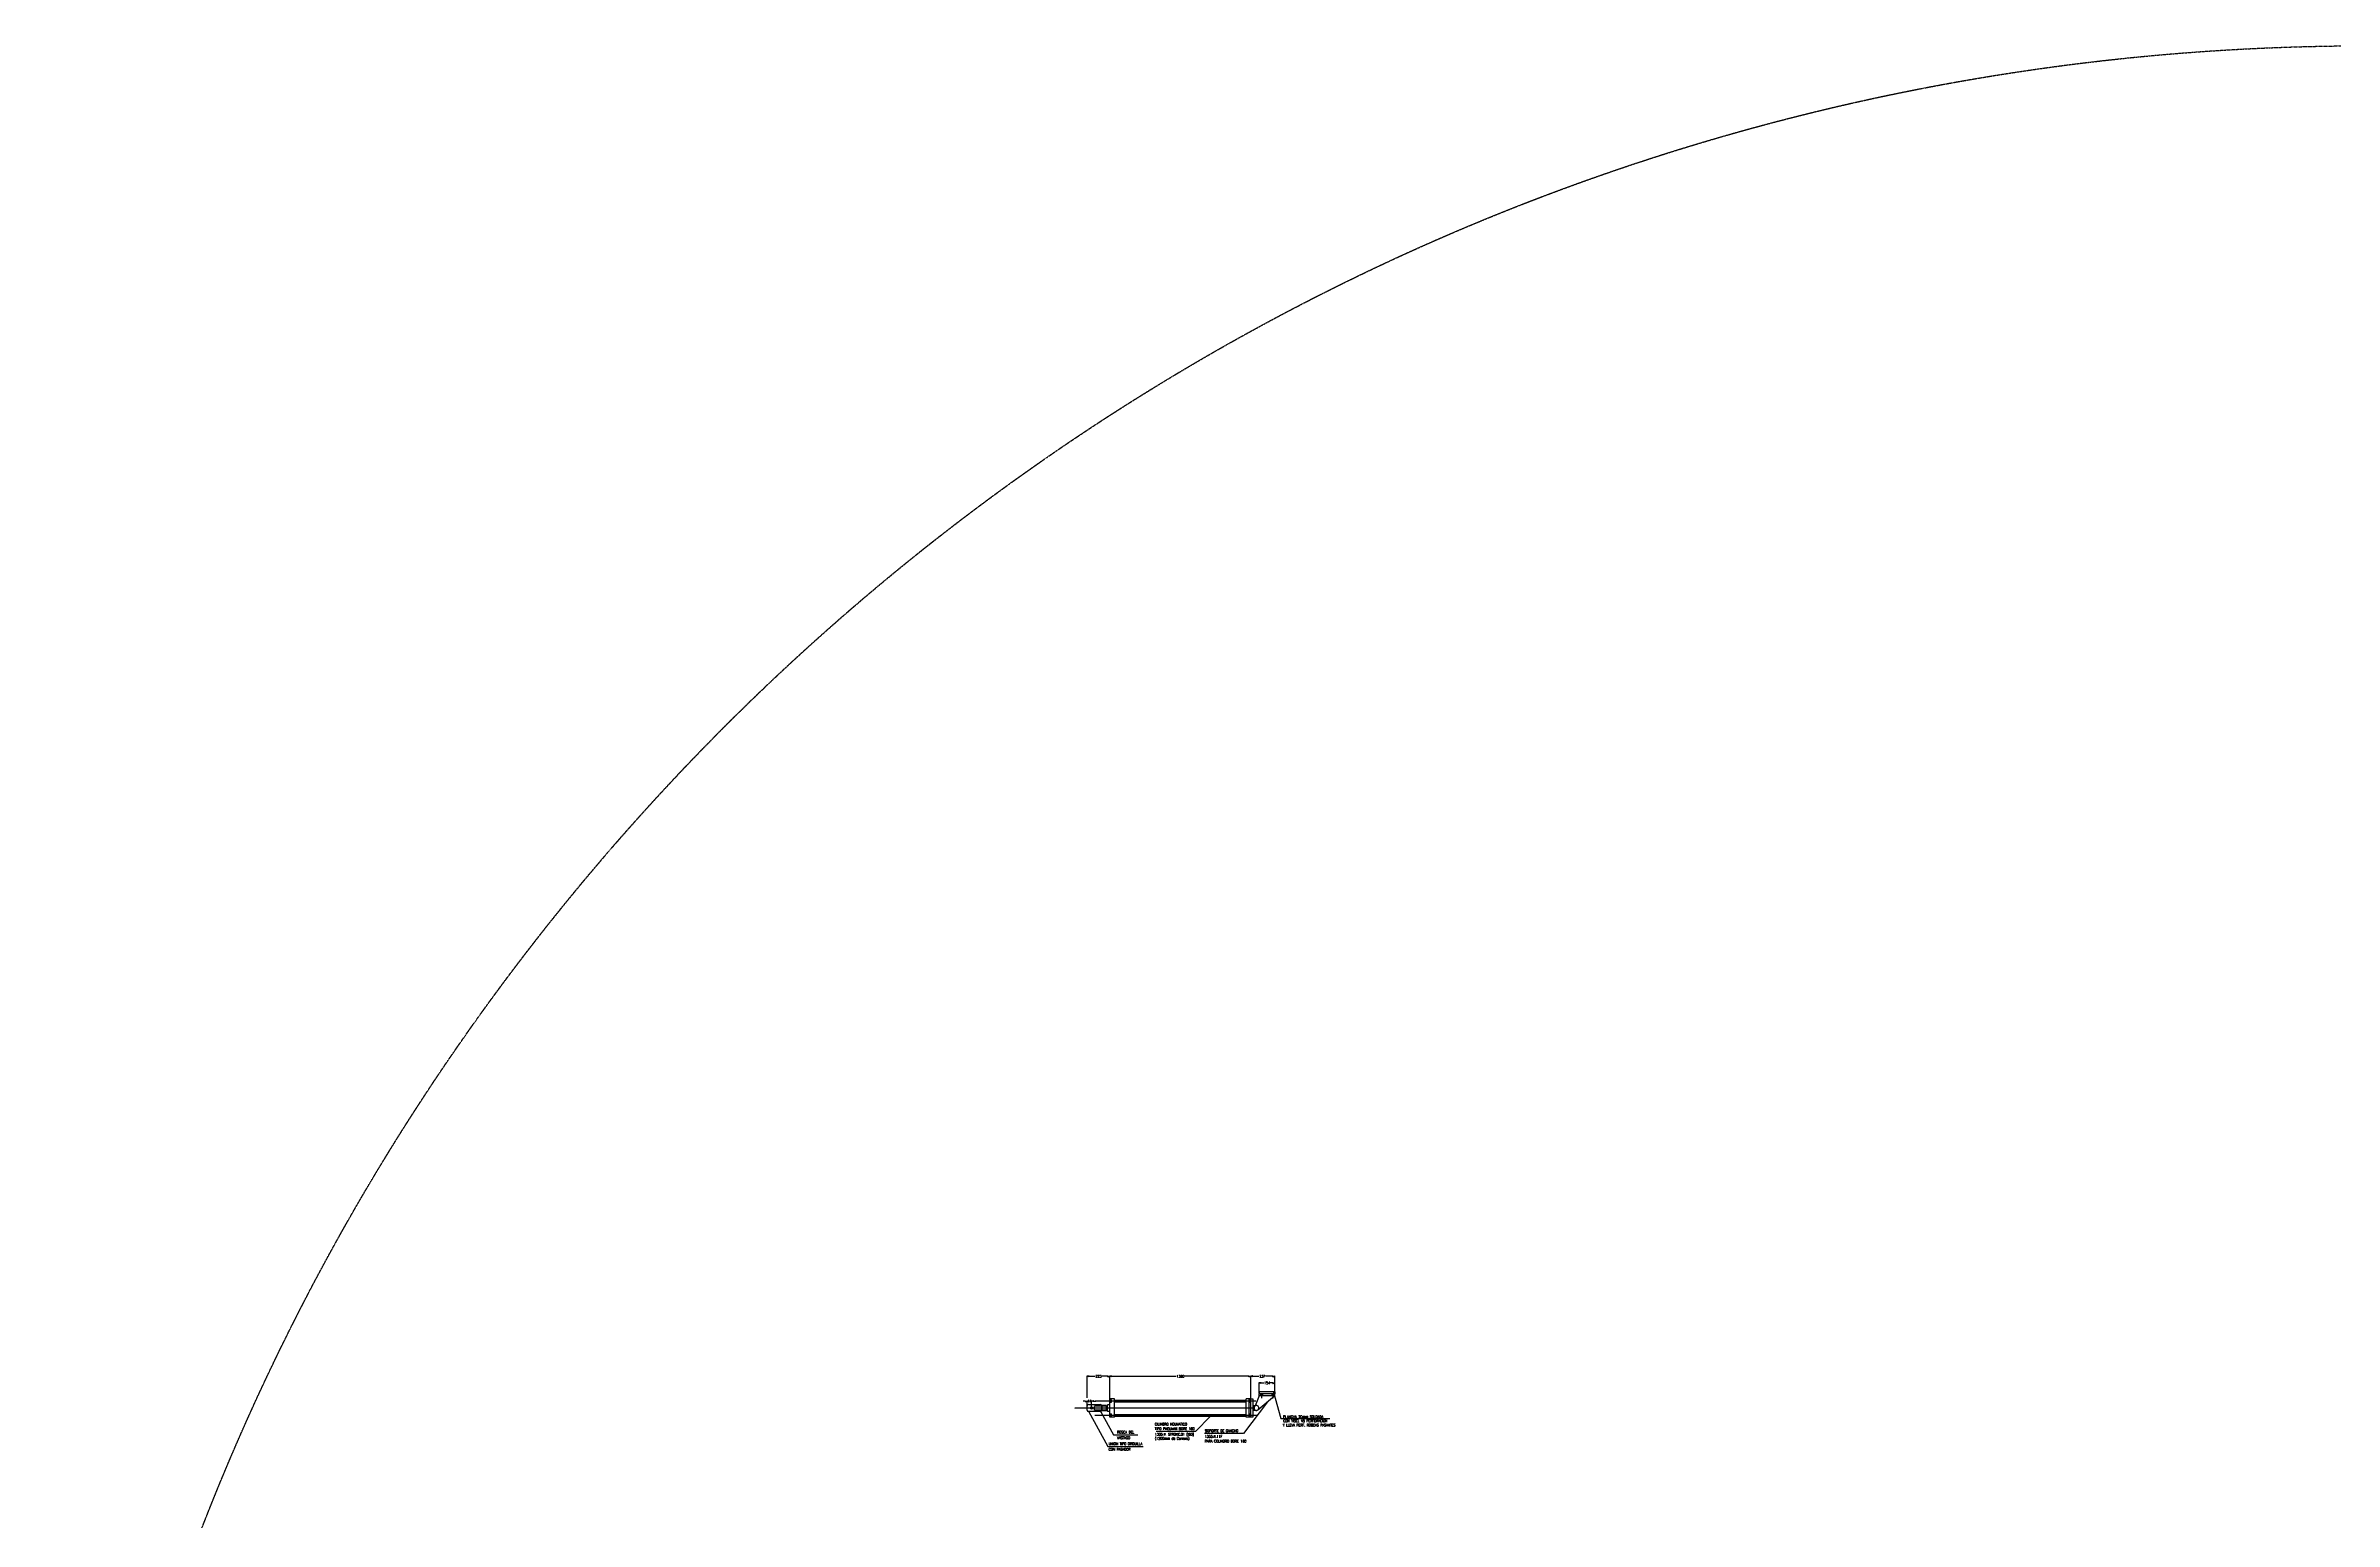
# Model space of a CAD drawing. Extents: x -326402 to 5111156, y -86404 to 1223589.
# Drawn here: x 19070 to 41489, y -43032 to -28575 of the extents above; entities that cross this region are included whole.
import ezdxf
from ezdxf.enums import TextEntityAlignment as Align

# ---------------------------------------------------------------- set-up
doc = ezdxf.new("R2010")
doc.units = 0
doc.header["$LTSCALE"] = 0.5
doc.header["$MEASUREMENT"] = 0
doc.header["$PDMODE"] = 1
for name, pattern in [('ACAD_ISO04W100', [30, 24, -3, 0, -3]), ('CENTER', [2, 1.25, -0.25, 0.25, -0.25]), ('HIDDEN', [9.525, 6.35, -3.175])]:
    doc.linetypes.add(name, pattern=pattern)
for name, color, linetype in [('BCO', 4, 'Continuous'), ('DIM', 1, 'Continuous'), ('TEXTO BRASS', 3, 'Continuous')]:
    doc.layers.add(name, color=color, linetype=linetype)
doc.styles.add('ROMANS', font='ROMANS.shx', dxfattribs={"width": 0.85})
doc.dimstyles.new('dimescala 10', dxfattribs={"dimscale": 0, "dimtxt": 25, "dimasz": 20, "dimexe": 5, "dimexo": 5, "dimgap": 5, "dimtad": 0, "dimtih": 1, "dimtoh": 1, "dimdec": 0, "dimlfac": -1, "dimzin": 4, "dimdsep": 46, "dimtxsty": 'ROMANS', "dimblk": 'PRCLFILL', "dimcen": 0, "dimclrd": 1, "dimclre": 1, "dimclrt": 1, "dimadec": 4, "dimazin": 3, "dimtfac": 1, "dimtdec": 0, "dimtofl": 0, "dimtmove": 0, "dimatfit": 3, "dimldrblk": 'PRCLFILL', "dimfxl": 0, "dimtolj": 1, "dimtzin": 4, "dimarcsym": 0})

# ---------------------------------------------------------------- blocks, each defined once
blk = doc.blocks.new('PRCLFILL')
at = {"ltscale": 20}
for p, q in [((-1, 0.2), (0, 0)), ((-1, -0.2), (-1, 0.2)), ((0, 0), (-1, -0.2))]:
    blk.add_line(p, q, dxfattribs=at)
at = {"color": 0, "ltscale": 20}
for p, q in [((-1, 0.1), (-0.6, 0.1)), ((-1, 0.1), (-0.9, 0.1)), ((-1, 0), (-0.3, 0)), ((-1, 0), (0, 0)), ((-1, -0.1), (-0.6, -0.1)), ((-1, -0.1), (-0.3, -0.1)), ((-1, -0.2), (-0.9, -0.2))]:
    blk.add_line(p, q, dxfattribs=at)
blk = doc.blocks.new('*D47')
at = {"layer": 'BCO', "color": 1, "linetype": 'Continuous', "lineweight": -2}
for p, q in [((29495, -41828), (29495, -41607)), ((29515, -41612), (30144, -41612)), ((30855, -41612), (30226, -41612)), ((30875, -41828), (30875, -41607))]:
    blk.add_line(p, q, dxfattribs=at)
at = {"layer": 'Defpoints', "color": 0, "linetype": 'Continuous'}
for p in [(29495, -41612), (29495, -41833), (30875, -41833)]:
    blk.add_point(p, dxfattribs=at)
at = {"layer": 'BCO', "color": 1, "linetype": 'Continuous', "lineweight": -2, "xscale": 20, "yscale": 20, "zscale": 20, "rotation": 180}
blk.add_blockref('PRCLFILL', (29495, -41612), dxfattribs=at)
at = {"layer": 'BCO', "color": 1, "linetype": 'Continuous', "lineweight": -2, "xscale": 20, "yscale": 20, "zscale": 20}
blk.add_blockref('PRCLFILL', (30875, -41612), dxfattribs=at)
at = {"layer": 'BCO', "color": 1, "linetype": 'Continuous', "insert": (30185, -41612), "char_height": 25, "attachment_point": 5, "style": 'ROMANS'}
blk.add_mtext('\\A1;1380', dxfattribs=at)
blk = doc.blocks.new('*D48')
at = {"layer": 'BCO', "color": 1, "linetype": 'Continuous', "lineweight": -2}
for p, q in [((30875, -41782), (30875, -41607)), ((30895, -41612), (30955, -41612)), ((31092, -41612), (31020, -41612)), ((31112, -41778), (31112, -41607))]:
    blk.add_line(p, q, dxfattribs=at)
at = {"layer": 'Defpoints', "color": 0, "linetype": 'Continuous'}
for p in [(31112, -41612), (30875, -41787), (31112, -41783)]:
    blk.add_point(p, dxfattribs=at)
at = {"layer": 'BCO', "color": 1, "linetype": 'Continuous', "lineweight": -2, "xscale": 20, "yscale": 20, "zscale": 20, "rotation": 180}
blk.add_blockref('PRCLFILL', (30875, -41612), dxfattribs=at)
at = {"layer": 'BCO', "color": 1, "linetype": 'Continuous', "lineweight": -2, "xscale": 20, "yscale": 20, "zscale": 20}
blk.add_blockref('PRCLFILL', (31112, -41612), dxfattribs=at)
at = {"layer": 'BCO', "color": 1, "linetype": 'Continuous', "insert": (30988, -41612), "char_height": 25, "attachment_point": 5, "style": 'ROMANS'}
blk.add_mtext('\\A1;237', dxfattribs=at)
blk = doc.blocks.new('*D49')
at = {"layer": 'BCO', "color": 1, "linetype": 'Continuous', "lineweight": -2}
for p, q in [((29252, -41856), (29232, -41856)), ((29272, -41918), (29272, -41851)), ((29316, -41918), (29316, -41851)), ((29336, -41856), (29356, -41856))]:
    blk.add_line(p, q, dxfattribs=at)
at = {"layer": 'Defpoints', "color": 0, "linetype": 'Continuous'}
for p in [(29272, -41856), (29272, -41923), (29316, -41923)]:
    blk.add_point(p, dxfattribs=at)
at = {"layer": 'BCO', "color": 1, "linetype": 'Continuous', "lineweight": -2, "xscale": 20, "yscale": 20, "zscale": 20}
blk.add_blockref('PRCLFILL', (29272, -41856), dxfattribs=at)
at = {"layer": 'BCO', "color": 1, "linetype": 'Continuous', "lineweight": -2, "xscale": 20, "yscale": 20, "zscale": 20, "rotation": 180}
blk.add_blockref('PRCLFILL', (29316, -41856), dxfattribs=at)
at = {"layer": 'BCO', "color": 1, "linetype": 'Continuous', "insert": (29294, -41856), "char_height": 25, "attachment_point": 5, "style": 'ROMANS'}
blk.add_mtext('\\A1;44', dxfattribs=at)
blk = doc.blocks.new('*D57')
at = {"layer": 'BCO', "color": 1, "linetype": 'Continuous', "lineweight": -2}
for p, q in [((29272, -41823), (29272, -41607)), ((29292, -41612), (29351, -41612)), ((29475, -41612), (29416, -41612)), ((29495, -41823), (29495, -41607))]:
    blk.add_line(p, q, dxfattribs=at)
at = {"layer": 'Defpoints', "color": 0, "linetype": 'Continuous'}
for p in [(29272, -41612), (29272, -41828), (29495, -41828)]:
    blk.add_point(p, dxfattribs=at)
at = {"layer": 'BCO', "color": 1, "linetype": 'Continuous', "lineweight": -2, "xscale": 20, "yscale": 20, "zscale": 20, "rotation": 180}
blk.add_blockref('PRCLFILL', (29272, -41612), dxfattribs=at)
at = {"layer": 'BCO', "color": 1, "linetype": 'Continuous', "lineweight": -2, "xscale": 20, "yscale": 20, "zscale": 20}
blk.add_blockref('PRCLFILL', (29495, -41612), dxfattribs=at)
at = {"layer": 'BCO', "color": 1, "linetype": 'Continuous', "insert": (29383, -41612), "char_height": 25, "attachment_point": 5, "style": 'ROMANS'}
blk.add_mtext('\\A1;223', dxfattribs=at)
blk = doc.blocks.new('*D58')
at = {"layer": 'BCO', "color": 1, "linetype": 'Continuous', "lineweight": -2}
for p, q in [((30958, -41778), (30958, -41672)), ((30978, -41677), (31003, -41677)), ((31092, -41677), (31066, -41677)), ((31112, -41778), (31112, -41672))]:
    blk.add_line(p, q, dxfattribs=at)
at = {"layer": 'Defpoints', "color": 0, "linetype": 'Continuous'}
for p in [(30958, -41677), (30958, -41783), (31112, -41783)]:
    blk.add_point(p, dxfattribs=at)
at = {"layer": 'BCO', "color": 1, "linetype": 'Continuous', "lineweight": -2, "xscale": 20, "yscale": 20, "zscale": 20, "rotation": 180}
blk.add_blockref('PRCLFILL', (30958, -41677), dxfattribs=at)
at = {"layer": 'BCO', "color": 1, "linetype": 'Continuous', "lineweight": -2, "xscale": 20, "yscale": 20, "zscale": 20}
blk.add_blockref('PRCLFILL', (31112, -41677), dxfattribs=at)
at = {"layer": 'BCO', "color": 1, "linetype": 'Continuous', "insert": (31035, -41677), "char_height": 25, "attachment_point": 5, "style": 'ROMANS'}
blk.add_mtext('\\A1;154', dxfattribs=at)

msp = doc.modelspace()

# ---------------------------------------------------------------- linework, layer by layer
at = {"color": 8, "linetype": 'HIDDEN'}
for p, q in [((30970.7, -41783.3), (30970.7, -41803.3)), ((30988.7, -41783.3), (30988.7, -41803.3)), ((31080.7, -41783.3), (31080.7, -41803.3)), ((31098.7, -41783.3), (31098.7, -41803.3))]:
    msp.add_line(p, q, dxfattribs=at)
at = {"color": 1, "linetype": 'ACAD_ISO04W100'}
for p, q in [((30979.7, -41783.3), (30979.7, -41828.6)), ((31089.7, -41783.3), (31089.7, -41829))]:
    msp.add_line(p, q, dxfattribs=at)
msp.add_arc((30929.7, -41923.3), 24.3, 265.22737, 118.4654)
at = {"layer": 'BCO', "color": 1, "linetype": 'Continuous'}
for p, q in [((31097.6, -41767.1), (31169.4, -42026.9)), ((31169.4, -42026.9), (31650, -42026.9))]:
    msp.add_line(p, q, dxfattribs=at)
at = {"layer": 'BCO', "color": 1, "extrusion": (0, 0, -1)}
for points in [[(-31038.6, -41862.8), (-30805.2, -42172.3), (-30421.7, -42172.3)], [(-29284.1, -41954.3), (-29476, -42300.4), (-29821.9, -42300.4)], [(-29406.1, -41959.4), (-29530.4, -42186.1), (-29768.6, -42186.1)], [(-30481.2, -42001.3), (-30332.9, -42152.6), (-29949.3, -42152.6)]]:
    msp.add_lwpolyline(points, dxfattribs=at)
at = {"layer": 'BCO', "color": 1, "linetype": 'Continuous'}
for points in [[(30957.7, -41763.3), (30957.7, -41783.4)], [(31111.7, -41763.3), (31111.7, -41783.3)]]:
    msp.add_lwpolyline(points, dxfattribs=at)
at = {"layer": 'BCO', "color": 6, "linetype": 'CENTER'}
msp.add_circle((41811.3, -51316.5), 22741.6, dxfattribs=at)
at = {"layer": 'DIM', "color": 1, "linetype": 'ACAD_ISO04W100'}
for p, q in [((30913.9, -41923.3), (29147, -41923.3)), ((29349.4, -41853.3), (30924.4, -41853.3)), ((29346, -41993.3), (30939.2, -41993.3))]:
    msp.add_line(p, q, dxfattribs=at)
at = {"layer": 'DIM', "color": 4}
for p, q in [((29272, -41943.3), (29272, -41903.3)), ((29287, -41888.3), (29399.8, -41888.3)), ((29414.8, -41903.3), (29414.8, -41943.3)), ((29469.8, -41903.3), (29414.8, -41903.3)), ((29494.8, -41890.8), (29469.8, -41890.8)), ((29469.8, -41955.8), (29469.8, -41890.8)), ((29494.8, -42013.3), (29494.8, -41833.3)), ((29539.8, -41833.3), (29494.8, -41833.3)), ((29494.8, -41843.3), (29512, -41843.3)), ((29494.8, -41845), (29512, -41845)), ((29494.8, -41848.6), (29512, -41848.6)), ((29494.8, -41858.5), (29512, -41858.5)), ((29494.8, -41862.2), (29512, -41862.2)), ((29494.8, -41865.3), (29512, -41865.3)), ((29512, -41865.3), (29512, -41843.3)), ((29539.8, -42013.3), (29539.8, -41833.3)), ((29559.3, -41845.3), (30829.8, -41845.3)), ((29559.3, -41861.3), (30829.8, -41861.3)), ((30810.3, -41861.3), (30810.3, -41845.3)), ((30874.8, -41833.3), (30829.8, -41833.3)), ((30829.8, -42013.3), (30829.8, -41833.3)), ((30857.6, -41843.3), (30874.8, -41843.3)), ((30857.6, -41845), (30874.8, -41845)), ((30857.6, -41848.6), (30874.8, -41848.6)), ((30857.6, -41858.5), (30874.8, -41858.5)), ((30857.6, -41862.2), (30874.8, -41862.2)), ((30857.6, -41865.3), (30874.8, -41865.3)), ((30874.8, -42013.3), (30874.8, -41833.3)), ((30918.2, -41901.9), (30894.8, -41901.9)), ((30957.7, -41803.3), (30918.1, -41902)), ((31111.7, -41803.3), (30943.4, -41943.3)), ((31111.7, -41763.3), (30957.7, -41763.3)), ((31111.7, -41783.3), (30957.7, -41783.3)), ((31111.7, -41803.3), (30957.7, -41803.3)), ((31089.7, -41783.3), (30979.7, -41783.3)), ((29399.8, -41958.3), (29286.6, -41958.3)), ((29469.8, -41943.3), (29414.8, -41943.3)), ((29494.8, -41955.8), (29469.8, -41955.8)), ((29494.8, -41981.3), (29512, -41981.3)), ((29494.8, -41985), (29512, -41985)), ((29494.8, -41988.5), (29512, -41988.5)), ((29494.8, -41998.4), (29512, -41998.4)), ((29494.8, -42002.1), (29512, -42002.1)), ((29494.8, -42005.3), (29512, -42005.3)), ((29539.8, -42013.3), (29494.8, -42013.3)), ((29512, -42005.3), (29512, -41981.3)), ((29539.8, -41985.3), (30829.8, -41985.3)), ((29539.8, -42001.3), (30829.8, -42001.3)), ((30810.3, -42001.3), (30810.3, -41985.3)), ((30874.8, -42013.3), (30829.8, -42013.3)), ((30857.6, -41981.3), (30874.8, -41981.3)), ((30857.6, -41985), (30874.8, -41985)), ((30857.6, -41988.5), (30874.8, -41988.5)), ((30857.6, -41998.4), (30874.8, -41998.4)), ((30857.6, -42002.1), (30874.8, -42002.1)), ((30857.6, -42005.3), (30874.8, -42005.3)), ((30930.5, -41947.5), (30894.8, -41947.5))]:
    msp.add_line(p, q, dxfattribs=at)
at = {"layer": 'DIM', "color": 8, "linetype": 'HIDDEN'}
for p, q in [((29414.8, -41903.3), (29342.8, -41903.3)), ((29342.8, -41943.3), (29342.8, -41903.3)), ((29414.8, -41943.3), (29414.8, -41903.3)), ((29414.8, -41943.3), (29414.8, -41903.3)), ((29414.8, -41943.3), (29342.8, -41943.3))]:
    msp.add_line(p, q, dxfattribs=at)
at = {"layer": 'DIM'}
for p, q in [((29539.8, -41845.3), (29559.3, -41845.3)), ((29539.8, -41861.3), (29559.3, -41861.3)), ((29559.3, -41861.3), (29559.3, -41845.3)), ((30857.6, -42013.3), (30857.6, -41833.3)), ((29539.8, -41985.3), (29559.3, -41985.3)), ((29539.8, -42001.3), (29559.3, -42001.3)), ((29559.3, -42001.3), (29559.3, -41985.3))]:
    msp.add_line(p, q, dxfattribs=at)
at = {"layer": 'DIM', "color": 4}
msp.add_lwpolyline([(29414.8, -41948.3), (29455, -41948.3, 0.4142136), (29460, -41943.3), (29460, -41903.3, 0.4142136), (29455, -41898.3), (29414.8, -41898.3)], format="xyb", dxfattribs=at)
msp.add_lwpolyline([(30874.8, -41833.3), (30894.8, -41833.3), (30894.8, -42013.3), (30874.8, -42013.3)], close=True, dxfattribs=at)
for points in [[(30957.7, -41803.3), (30957.7, -41783.3)], [(31111.7, -41803.3), (31111.7, -41783.3)]]:
    msp.add_lwpolyline(points, dxfattribs=at)
at = {"layer": 'DIM'}
for radius in [10.8, 8.73]:
    msp.add_circle((29316, -41923.3), radius, dxfattribs=at)
at = {"layer": 'DIM', "color": 4}
for centre, start, end in [((29287, -41903.3), 90, 180), ((29399.8, -41903.3), 0, 90), ((29287, -41943.3), 180, 270), ((29399.8, -41943.3), 270, 0)]:
    msp.add_arc(centre, 15, start, end, dxfattribs=at)
at = {"layer": 'DIM', "color": 8, "linetype": 'HIDDEN'}
msp.add_arc((30929.8, -41923.3), 24.3, 118.88544, 265.08151, dxfattribs=at)

# ---------------------------------------------------------------- texts
at = {"layer": 'TEXTO BRASS', "color": 1, "style": 'ROMANS', "width": 0.85}
for s, p in [('ROSCA DEL', (29564.7, -42171.5)), ('TIPO PNEUMAX BORE 160', (29935.2, -42138.1)), ('CILINDRO NEUMATICO', (29935.2, -42094.2)), ('SOPORTE DE GANCHO', (30426.6, -42158.2)), ('CON PASADOR', (29483, -42340.5)), ('UNION TIPO ORQUILLA', (29483, -42285.9)), ('VASTAGO', (29564.7, -42227.1)), ('(1200mm de Carrera)', (29935.2, -42233.1)), ('1305.%%C. STROKE.01 (ISO)', (29935.2, -42192.9)), ('PARA COLINDRO BORE 160', (30424.4, -42259.9)), ('1303.%%C.11F', (30424.4, -42213.8))]:
    msp.add_text(s, height=25, dxfattribs=at).set_placement(p)
for s, p in [('Y LLEVA PERF. ROSCAS PASANTES', (31446.6, -42090)), ('PLANCHA 20mm SOLDADA', (31388.6, -42008.3)), ('CON VISEL 45 PERFORACION', (31409.2, -42048.5))]:
    msp.add_text(s, height=25, dxfattribs=at).set_placement(p, align=Align.MIDDLE)

# ---------------------------------------------------------------- dimensions: what is measured, and where the dimension line sits
at = {"layer": 'BCO', "color": 1, "linetype": 'Continuous'}
for base, p1, p2, picture, middle in [((29272, -41612), (29494.8, -41828.3), (29272, -41828.3), '*D57', (29383.4, -41612)), ((29494.8, -41612), (30874.8, -41833.3), (29494.8, -41833.3), '*D47', (30184.8, -41612)), ((30957.7, -41676.6), (31111.7, -41783.3), (30957.7, -41783.3), '*D58', (31034.7, -41676.6))]:
    dim = msp.add_linear_dim(base=base, p1=p1, p2=p2, dimstyle='dimescala 10', override={"dimscale": 1}, dxfattribs=at)
    dim.commit()
    dim.dimension.update_dxf_attribs({"geometry": picture, "text_midpoint": middle})
for base, p1, p2, picture, middle in [((31111.7, -41612.1), (30874.8, -41786.8), (31111.7, -41783.3), '*D48', (30987.6, -41612.1)), ((29272, -41856), (29316, -41923.3), (29272, -41923.3), '*D49', (29294, -41856))]:
    dim = msp.add_linear_dim(base=base, p1=p1, p2=p2, dimstyle='dimescala 10', override={"dimscale": 1}, dxfattribs=at)
    dim.commit()
    dim.dimension.update_dxf_attribs({"geometry": picture, "text_midpoint": middle, "dimtype": 160})

doc.saveas('drawing.dxf')
